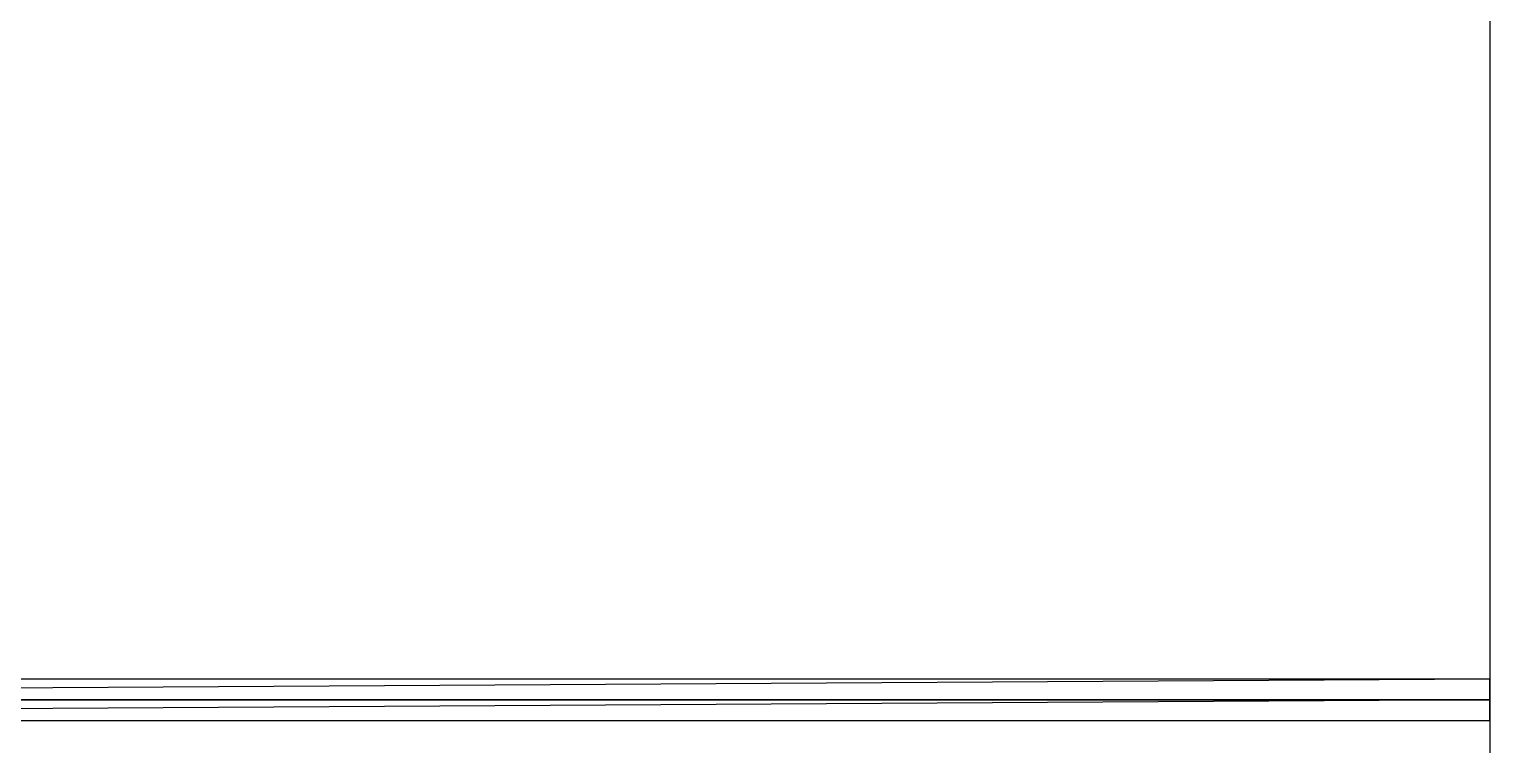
# Model space of a CAD drawing. Extents: x 0 to 75, y 0 to 130.
# Drawn here: x 42.44 to 74.81, y 21.97 to 37.83 of the extents above; entities that cross this region are included whole.
import ezdxf

# ---------------------------------------------------------------- set-up
doc = ezdxf.new("R2010")
doc.units = 0

# ---------------------------------------------------------------- blocks, each defined once
blk = doc.blocks.new('ezc100-1')
at = {"extrusion": (0, -2e-16, -1)}
for p, q in [((-23679.677, 27740.903), (-23679.677, 27657.754)), ((-23679.677, 27740.903), (-23679.677, 27657.754)), ((-23679.677, 27657.754), (-23754.487, 27657.295)), ((-23679.677, 27657.754), (-23754.487, 27657.754)), ((-23679.677, 27657.754), (-23679.677, 27657.295)), ((-23679.677, 27657.295), (-23679.677, 27657.754)), ((-23679.677, 27657.295), (-23754.487, 27656.836)), ((-23679.677, 27657.295), (-23754.487, 27657.295)), ((-23754.487, 27657.295), (-23679.677, 27657.295)), ((-23754.487, 27657.295), (-23679.677, 27657.295)), ((-23679.677, 27657.295), (-23679.677, 27656.836)), ((-23679.677, 27656.836), (-23679.677, 27657.295)), ((-23754.487, 27656.836), (-23679.677, 27656.836)), ((-23679.677, 27656.836), (-23679.677, 27653.625)), ((-23679.677, 27656.836), (-23679.677, 27653.625))]:
    blk.add_line(p, q, dxfattribs=at)

msp = doc.modelspace()

# ---------------------------------------------------------------- block references
msp.add_blockref('ezc100-1', (23754.487, -27634.329))

doc.saveas('drawing.dxf')
